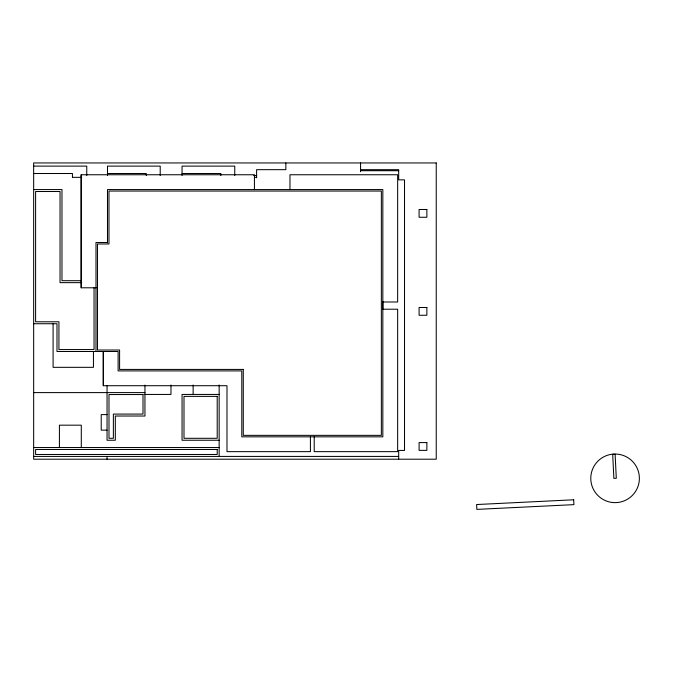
<?xml version="1.0" encoding="UTF-8"?>
<svg xmlns="http://www.w3.org/2000/svg" width="673" height="673" viewBox="0 0 673 673"><rect width="100%" height="100%" fill="white"/><g stroke="black" fill="none" stroke-linecap="round" stroke-linejoin="round"><path stroke-width="1.01" d="M96.365 287.792L81.181 287.792L81.181 174.753L254.428 174.753L254.428 189.567M103.297 385.713L103.297 351.499L103.297 385.713L226.986 385.713L226.986 451.642L310.413 451.642L310.413 436.836M33.658 166.113L86.758 166.113L86.758 175.493M360.568 169.672L398.685 169.672L398.685 179.859L404.515 179.859L404.515 450.439L398.685 450.439L398.685 459.205M360.568 170.715L398.685 170.715M33.667 173.516L72.44 173.516L72.44 177.529M107.495 173.516L146.268 173.516L146.268 175.527M182.055 173.516L220.82 173.516L220.82 175.527M253.763 175.493L256.606 175.493M72.44 177.344L81.719 177.344M254.562 177.344L256.606 177.344M33.658 189.567L61.975 189.567L61.975 280.7L81.559 280.7M107.495 242.499L95.995 242.499L95.995 351.499M81.677 282.643L60.032 282.643L60.032 191.511L35.602 191.511L35.602 321.787L58.93 321.787L58.93 349.556L94.043 349.556L94.043 287.867M382.836 301.992L397.65 301.992L397.65 174.753L289.97 174.753L289.97 189.567M33.658 323.73L56.986 323.73L56.986 351.499L118.112 351.499L118.112 370.899L241.792 370.899L241.792 436.836L382.836 436.836L382.836 189.567L107.495 189.567L107.495 242.86M33.658 392.603L144.947 392.603M144.947 394.437L170.976 394.437L170.976 384.981M219.154 394.437L182.055 394.437L182.055 440.243L219.154 440.243M107.049 414.602L101.219 414.602L101.219 430.148L107.049 430.148M33.658 447.537L219.154 447.537M33.658 456.42L398.685 456.42M615.114 454.09L616.291 478.276L613.869 478.394L612.682 454.208M382.836 301.874L382.836 309.218L397.65 309.218L397.65 451.642L314.215 451.642L314.215 436.836M360.568 162.95L360.568 171.741M285.848 162.95L285.848 169.672L256.606 169.672L256.606 177.815M234.759 175.493L234.759 166.113L182.055 166.113L182.055 175.527M219.154 384.956L219.154 456.42M193.134 384.981L193.134 394.437M160.208 175.493L160.208 166.113L107.495 166.113L107.495 175.527M144.947 385.099L144.947 416.023L115.319 416.023L115.319 440.243L107.049 440.243L107.049 385.41M107.049 456.42L107.049 459.205M93.446 351.499L93.446 367.332L53.091 367.332L53.091 323.73M81.29 447.537L81.29 425.176L59.417 425.176L59.417 447.537M81.181 174.753L81.181 287.792M243.281 369.418L243.281 435.355L381.355 435.355L381.355 191.048L108.976 191.048L108.976 243.979L97.476 243.979L97.476 350.019L119.592 350.019L119.592 369.418L243.281 369.418M613.894 454.065L610.739 454.426A24.295 24.295 0 0 0 595.252 492.375A24.295 24.295 0 0 0 636.187 490.373A24.295 24.295 0 0 0 617.074 454.115L613.894 454.065M573.69 499.787L476.619 504.54L476.854 509.394L573.934 504.641L573.69 499.787M436.239 162.95L33.658 162.95L33.658 459.205L436.239 459.205L436.239 162.95M426.867 209.488L419.094 209.488L419.094 217.261L426.867 217.261L426.867 209.488M426.867 307.494L419.094 307.494L419.094 315.267L426.867 315.267L426.867 307.494M143.004 394.546L108.992 394.546L108.992 438.3L113.375 438.3L113.375 414.08L143.004 414.08L143.004 394.546M217.211 396.38L183.998 396.38L183.998 438.3L217.211 438.3L217.211 396.38M426.867 442.59L419.094 442.59L419.094 450.372L426.867 450.372L426.867 442.59M217.211 449.48L35.602 449.48L35.602 454.477L217.211 454.477L217.211 449.48"/></g></svg>
